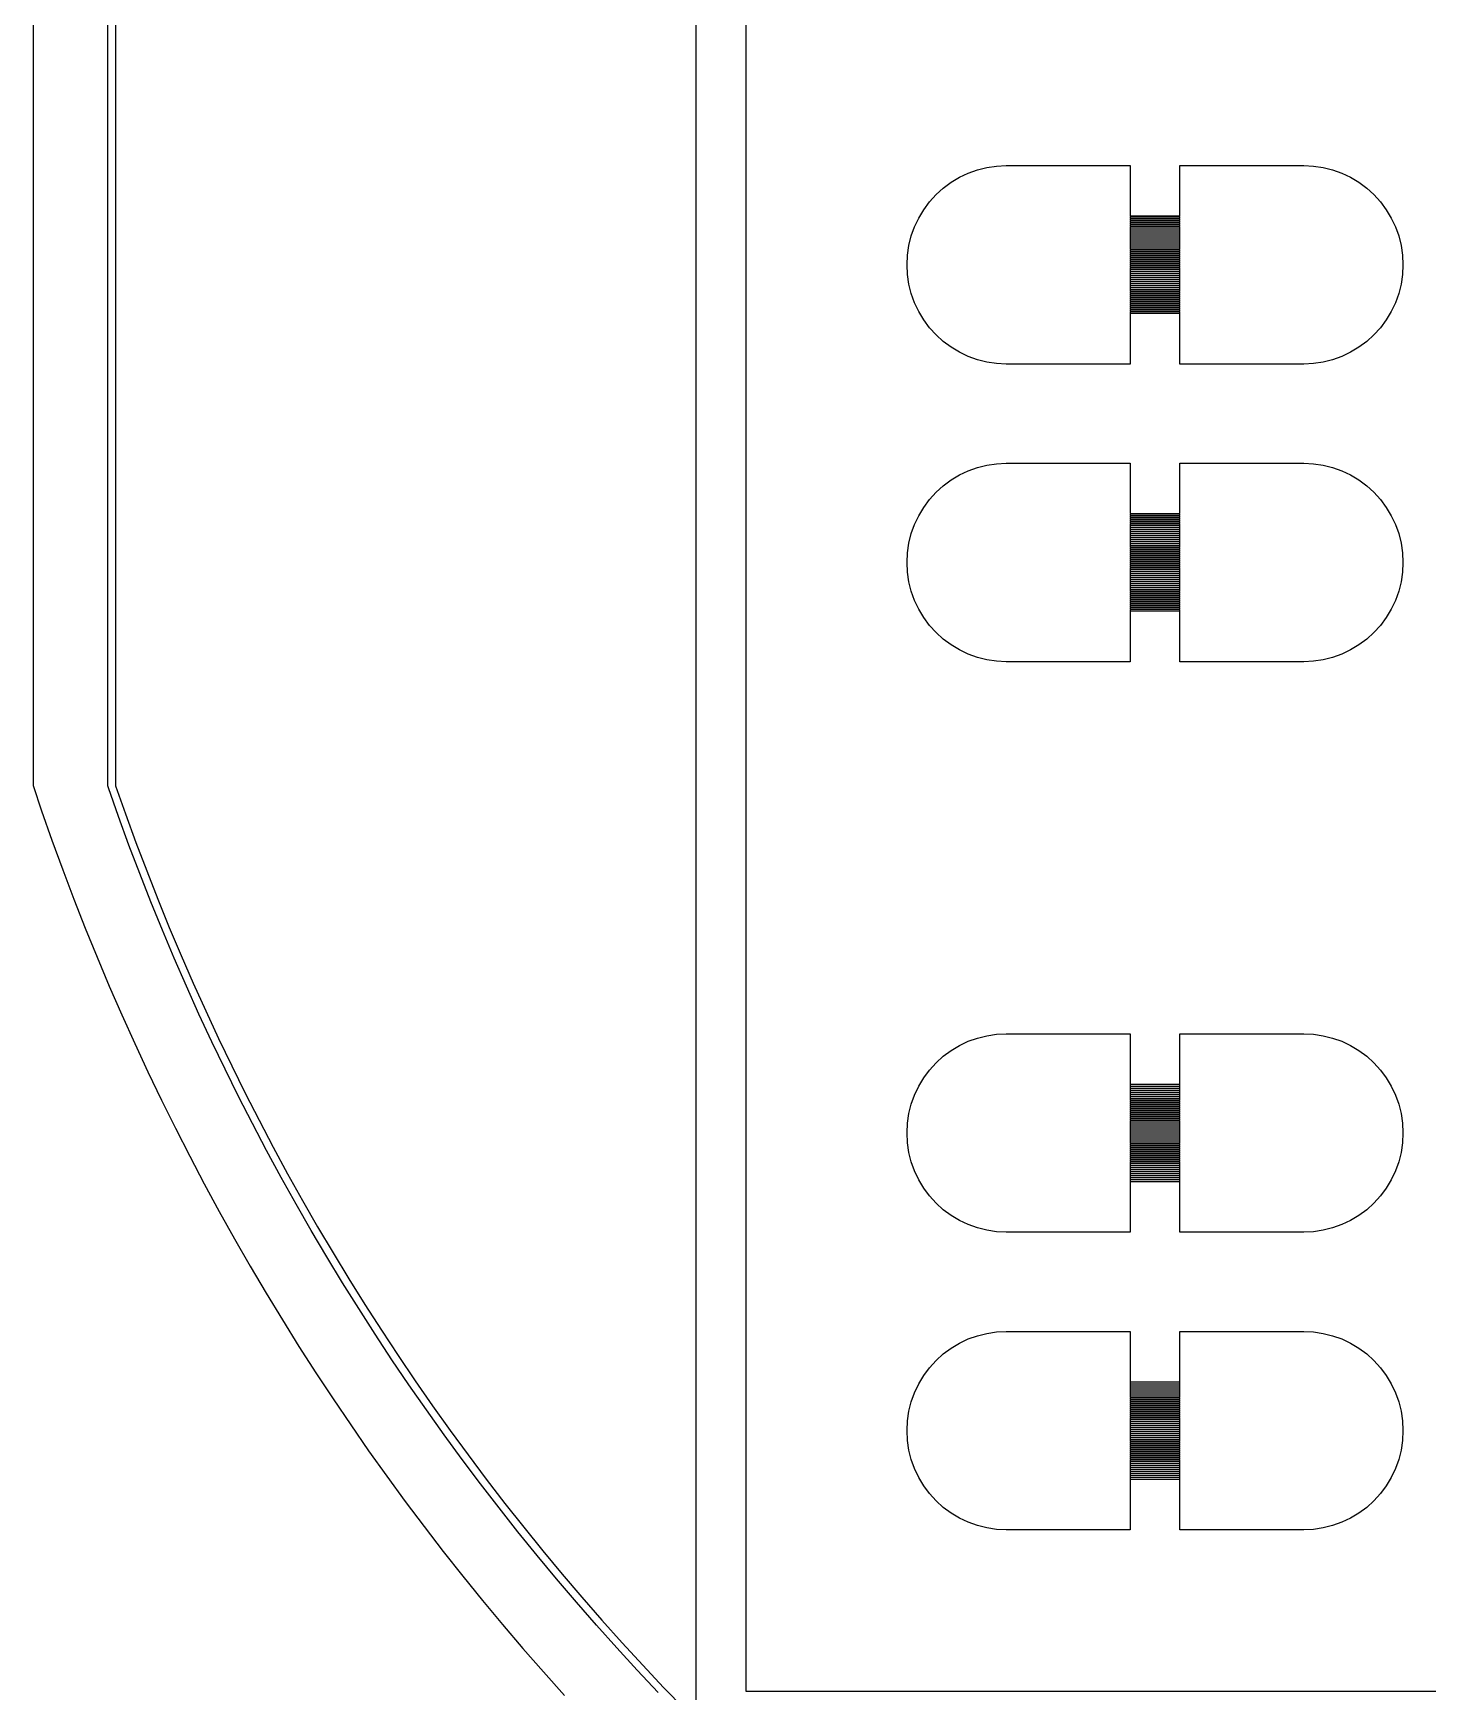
# Model space of a CAD drawing. Extents: x -17 to 84, y -19 to 84.
# Drawn here: x -16.62 to 11.5, y -2.26 to 31.17 of the extents above; entities that cross this region are included whole.
import ezdxf

# ---------------------------------------------------------------- set-up
doc = ezdxf.new("R2010")
doc.units = 0

msp = doc.modelspace()

# ---------------------------------------------------------------- linework, layer by layer
for p, q in [((-3.25, -2.75), (-3.25, 67.25)), ((-2.25, 66.75), (-2.25, -2.25)), ((-16.6191, 48.4984), (-16.6191, 16.0016)), ((-15.115, 16.0008), (-15.115, 48.4992)), ((-14.9564, 48.4998), (-14.9564, 16.0002)), ((2.41943, 28.4139), (2.60983, 28.4616)), ((2.60983, 28.4616), (2.80397, 28.4904)), ((2.80397, 28.4904), (3, 28.5)), ((3, 28.5), (5.5, 28.5)), ((5.5, 28.5), (5.5, 27.485)), ((6.5, 27.485), (6.5, 28.5)), ((6.5, 28.5), (9, 28.5)), ((9, 28.5), (9.19603, 28.4904)), ((9.19603, 28.4904), (9.39017, 28.4616)), ((9.39017, 28.4616), (9.58057, 28.4139)), ((1.73122, 28.046), (1.88887, 28.1629)), ((1.88887, 28.1629), (2.05722, 28.2638)), ((2.05722, 28.2638), (2.23463, 28.3477)), ((2.23463, 28.3477), (2.41943, 28.4139)), ((9.58057, 28.4139), (9.76537, 28.3477)), ((9.76537, 28.3477), (9.94278, 28.2638)), ((9.94278, 28.2638), (10.1111, 28.1629)), ((10.1111, 28.1629), (10.2688, 28.046)), ((1.33707, 27.6111), (1.45398, 27.7688)), ((1.45398, 27.7688), (1.5858, 27.9142)), ((1.5858, 27.9142), (1.73122, 28.046)), ((10.2688, 28.046), (10.4142, 27.9142)), ((10.4142, 27.9142), (10.546, 27.7688)), ((10.546, 27.7688), (10.6629, 27.6111)), ((1.15225, 27.2654), (1.23616, 27.4428)), ((1.23616, 27.4428), (1.33707, 27.6111)), ((5.5, 27.485), (6.5, 27.485)), ((6.5, 27.475), (5.5, 27.475)), ((5.5, 27.475), (5.5, 27.445)), ((5.5, 27.445), (6.5, 27.445)), ((6.5, 27.435), (5.5, 27.435)), ((5.5, 27.435), (5.5, 27.405)), ((6.5, 27.445), (6.5, 27.475)), ((6.5, 27.405), (6.5, 27.435)), ((10.6629, 27.6111), (10.7638, 27.4428)), ((10.7638, 27.4428), (10.8477, 27.2654)), ((1.08612, 27.0806), (1.15225, 27.2654)), ((5.5, 27.405), (6.5, 27.405)), ((6.5, 27.395), (5.5, 27.395)), ((5.5, 27.395), (5.5, 27.365)), ((5.5, 27.365), (6.5, 27.365)), ((6.5, 27.355), (5.5, 27.355)), ((5.5, 27.355), (5.5, 27.325)), ((5.5, 27.325), (6.5, 27.325)), ((6.5, 27.315), (5.5, 27.315)), ((5.5, 27.315), (5.5, 27.285)), ((5.5, 27.285), (6.5, 27.285)), ((6.5, 27.275), (5.5, 27.275)), ((5.5, 27.275), (5.5, 27.245)), ((5.5, 27.245), (6.5, 27.245)), ((6.5, 27.235), (5.5, 27.235)), ((5.5, 27.235), (5.5, 27.205)), ((5.5, 27.205), (6.5, 27.205)), ((6.5, 27.195), (5.5, 27.195)), ((5.5, 27.195), (5.5, 27.165)), ((5.5, 27.165), (6.5, 27.165)), ((6.5, 27.155), (5.5, 27.155)), ((5.5, 27.155), (5.5, 27.125)), ((5.5, 27.125), (6.5, 27.125)), ((6.5, 27.115), (5.5, 27.115)), ((5.5, 27.115), (5.5, 27.085)), ((5.5, 27.085), (6.5, 27.085)), ((6.5, 27.365), (6.5, 27.395)), ((6.5, 27.325), (6.5, 27.355)), ((6.5, 27.285), (6.5, 27.315)), ((6.5, 27.245), (6.5, 27.275)), ((6.5, 27.205), (6.5, 27.235)), ((6.5, 27.165), (6.5, 27.195)), ((6.5, 27.125), (6.5, 27.155)), ((6.5, 27.085), (6.5, 27.115)), ((10.8477, 27.2654), (10.9139, 27.0806)), ((1.00964, 26.696), (1.03844, 26.8902)), ((1.03844, 26.8902), (1.08612, 27.0806)), ((6.5, 27.075), (5.5, 27.075)), ((5.5, 27.075), (5.5, 27.045)), ((5.5, 27.045), (6.5, 27.045)), ((6.5, 27.035), (5.5, 27.035)), ((5.5, 27.035), (5.5, 27.005)), ((5.5, 27.005), (6.5, 27.005)), ((6.5, 26.995), (5.5, 26.995)), ((5.5, 26.995), (5.5, 26.965)), ((5.5, 26.965), (6.5, 26.965)), ((6.5, 26.955), (5.5, 26.955)), ((5.5, 26.955), (5.5, 26.925)), ((5.5, 26.925), (6.5, 26.925)), ((6.5, 26.915), (5.5, 26.915)), ((5.5, 26.915), (5.5, 26.885)), ((5.5, 26.885), (6.5, 26.885)), ((6.5, 26.875), (5.5, 26.875)), ((5.5, 26.875), (5.5, 26.845)), ((5.5, 26.845), (6.5, 26.845)), ((6.5, 26.835), (5.5, 26.835)), ((5.5, 26.835), (5.5, 26.805)), ((5.5, 26.805), (6.5, 26.805)), ((6.5, 26.795), (5.5, 26.795)), ((5.5, 26.795), (5.5, 26.765)), ((5.5, 26.765), (6.5, 26.765)), ((6.5, 26.755), (5.5, 26.755)), ((5.5, 26.755), (5.5, 26.725)), ((6.5, 27.045), (6.5, 27.075)), ((6.5, 27.005), (6.5, 27.035)), ((6.5, 26.965), (6.5, 26.995)), ((6.5, 26.925), (6.5, 26.955)), ((6.5, 26.885), (6.5, 26.915)), ((6.5, 26.845), (6.5, 26.875)), ((6.5, 26.805), (6.5, 26.835)), ((6.5, 26.765), (6.5, 26.795)), ((6.5, 26.725), (6.5, 26.755)), ((10.9139, 27.0806), (10.9616, 26.8902)), ((10.9616, 26.8902), (10.9904, 26.696)), ((1, 26.5), (1.00964, 26.696)), ((1.00964, 26.304), (1, 26.5)), ((5.5, 26.725), (6.5, 26.725)), ((6.5, 26.715), (5.5, 26.715)), ((5.5, 26.715), (5.5, 26.685)), ((5.5, 26.685), (6.5, 26.685)), ((6.5, 26.675), (5.5, 26.675)), ((5.5, 26.675), (5.5, 26.645)), ((5.5, 26.645), (6.5, 26.645)), ((6.5, 26.635), (5.5, 26.635)), ((5.5, 26.635), (5.5, 26.605)), ((5.5, 26.605), (6.5, 26.605)), ((6.5, 26.595), (5.5, 26.595)), ((5.5, 26.595), (5.5, 26.565)), ((5.5, 26.565), (6.5, 26.565)), ((6.5, 26.555), (5.5, 26.555)), ((5.5, 26.555), (5.5, 26.525)), ((5.5, 26.525), (6.5, 26.525)), ((6.5, 26.515), (5.5, 26.515)), ((5.5, 26.515), (5.5, 26.485)), ((5.5, 26.485), (6.5, 26.485)), ((6.5, 26.475), (5.5, 26.475)), ((5.5, 26.475), (5.5, 26.445)), ((5.5, 26.445), (6.5, 26.445)), ((6.5, 26.435), (5.5, 26.435)), ((5.5, 26.435), (5.5, 26.405)), ((6.5, 26.685), (6.5, 26.715)), ((6.5, 26.645), (6.5, 26.675)), ((6.5, 26.605), (6.5, 26.635)), ((6.5, 26.565), (6.5, 26.595)), ((6.5, 26.525), (6.5, 26.555)), ((6.5, 26.485), (6.5, 26.515)), ((6.5, 26.445), (6.5, 26.475)), ((6.5, 26.405), (6.5, 26.435)), ((10.9904, 26.696), (11, 26.5)), ((11, 26.5), (10.9904, 26.304)), ((1.03844, 26.1098), (1.00964, 26.304)), ((1.08612, 25.9194), (1.03844, 26.1098)), ((5.5, 26.405), (6.5, 26.405)), ((6.5, 26.395), (5.5, 26.395)), ((5.5, 26.395), (5.5, 26.365)), ((5.5, 26.365), (6.5, 26.365)), ((6.5, 26.355), (5.5, 26.355)), ((5.5, 26.355), (5.5, 26.325)), ((5.5, 26.325), (6.5, 26.325)), ((6.5, 26.315), (5.5, 26.315)), ((5.5, 26.315), (5.5, 26.285)), ((5.5, 26.285), (6.5, 26.285)), ((6.5, 26.275), (5.5, 26.275)), ((5.5, 26.275), (5.5, 26.245)), ((5.5, 26.245), (6.5, 26.245)), ((6.5, 26.235), (5.5, 26.235)), ((5.5, 26.235), (5.5, 26.205)), ((5.5, 26.205), (6.5, 26.205)), ((6.5, 26.195), (5.5, 26.195)), ((5.5, 26.195), (5.5, 26.165)), ((5.5, 26.165), (6.5, 26.165)), ((6.5, 26.155), (5.5, 26.155)), ((5.5, 26.155), (5.5, 26.125)), ((5.5, 26.125), (6.5, 26.125)), ((6.5, 26.115), (5.5, 26.115)), ((5.5, 26.115), (5.5, 26.085)), ((5.5, 26.085), (6.5, 26.085)), ((6.5, 26.365), (6.5, 26.395)), ((6.5, 26.325), (6.5, 26.355)), ((6.5, 26.285), (6.5, 26.315)), ((6.5, 26.245), (6.5, 26.275)), ((6.5, 26.205), (6.5, 26.235)), ((6.5, 26.165), (6.5, 26.195)), ((6.5, 26.125), (6.5, 26.155)), ((6.5, 26.085), (6.5, 26.115)), ((10.9616, 26.1098), (10.9139, 25.9194)), ((10.9904, 26.304), (10.9616, 26.1098)), ((1.15225, 25.7346), (1.08612, 25.9194)), ((6.5, 26.075), (5.5, 26.075)), ((5.5, 26.075), (5.5, 26.045)), ((5.5, 26.045), (6.5, 26.045)), ((6.5, 26.035), (5.5, 26.035)), ((5.5, 26.035), (5.5, 26.005)), ((5.5, 26.005), (6.5, 26.005)), ((6.5, 25.995), (5.5, 25.995)), ((5.5, 25.995), (5.5, 25.965)), ((5.5, 25.965), (6.5, 25.965)), ((6.5, 25.955), (5.5, 25.955)), ((5.5, 25.955), (5.5, 25.925)), ((5.5, 25.925), (6.5, 25.925)), ((6.5, 25.915), (5.5, 25.915)), ((5.5, 25.915), (5.5, 25.885)), ((5.5, 25.885), (6.5, 25.885)), ((6.5, 25.875), (5.5, 25.875)), ((5.5, 25.875), (5.5, 25.845)), ((5.5, 25.845), (6.5, 25.845)), ((6.5, 25.835), (5.5, 25.835)), ((5.5, 25.835), (5.5, 25.805)), ((5.5, 25.805), (6.5, 25.805)), ((6.5, 25.795), (5.5, 25.795)), ((5.5, 25.795), (5.5, 25.765)), ((5.5, 25.765), (6.5, 25.765)), ((6.5, 25.755), (5.5, 25.755)), ((5.5, 25.755), (5.5, 25.725)), ((6.5, 26.045), (6.5, 26.075)), ((6.5, 26.005), (6.5, 26.035)), ((6.5, 25.965), (6.5, 25.995)), ((6.5, 25.925), (6.5, 25.955)), ((6.5, 25.885), (6.5, 25.915)), ((6.5, 25.845), (6.5, 25.875)), ((6.5, 25.805), (6.5, 25.835)), ((6.5, 25.765), (6.5, 25.795)), ((6.5, 25.725), (6.5, 25.755)), ((10.9139, 25.9194), (10.8477, 25.7346)), ((1.23616, 25.5572), (1.15225, 25.7346)), ((1.33707, 25.3889), (1.23616, 25.5572)), ((5.5, 25.725), (6.5, 25.725)), ((6.5, 25.715), (5.5, 25.715)), ((5.5, 25.715), (5.5, 25.685)), ((5.5, 25.685), (6.5, 25.685)), ((6.5, 25.675), (5.5, 25.675)), ((5.5, 25.675), (5.5, 25.645)), ((5.5, 25.645), (6.5, 25.645)), ((6.5, 25.635), (5.5, 25.635)), ((5.5, 25.635), (5.5, 25.605)), ((5.5, 25.605), (6.5, 25.605)), ((6.5, 25.595), (5.5, 25.595)), ((5.5, 25.595), (5.5, 25.565)), ((5.5, 25.565), (6.5, 25.565)), ((6.5, 25.555), (5.5, 25.555)), ((5.5, 25.555), (5.5, 25.525)), ((5.5, 25.525), (6.5, 25.525)), ((6.5, 25.515), (5.5, 25.515)), ((5.5, 25.515), (5.5, 24.5)), ((6.5, 25.685), (6.5, 25.715)), ((6.5, 25.645), (6.5, 25.675)), ((6.5, 25.605), (6.5, 25.635)), ((6.5, 25.565), (6.5, 25.595)), ((6.5, 25.525), (6.5, 25.555)), ((6.5, 24.5), (6.5, 25.515)), ((10.7638, 25.5572), (10.6629, 25.3889)), ((10.8477, 25.7346), (10.7638, 25.5572)), ((1.45398, 25.2312), (1.33707, 25.3889)), ((1.5858, 25.0858), (1.45398, 25.2312)), ((1.73122, 24.954), (1.5858, 25.0858)), ((10.4142, 25.0858), (10.2688, 24.954)), ((10.546, 25.2312), (10.4142, 25.0858)), ((10.6629, 25.3889), (10.546, 25.2312)), ((1.88887, 24.8371), (1.73122, 24.954)), ((2.05722, 24.7362), (1.88887, 24.8371)), ((10.1111, 24.8371), (9.94278, 24.7362)), ((10.2688, 24.954), (10.1111, 24.8371)), ((2.23463, 24.6523), (2.05722, 24.7362)), ((2.41943, 24.5861), (2.23463, 24.6523)), ((2.60983, 24.5384), (2.41943, 24.5861)), ((2.80397, 24.5096), (2.60983, 24.5384)), ((3, 24.5), (2.80397, 24.5096)), ((5.5, 24.5), (3, 24.5)), ((9, 24.5), (6.5, 24.5)), ((9.19603, 24.5096), (9, 24.5)), ((9.39017, 24.5384), (9.19603, 24.5096)), ((9.58057, 24.5861), (9.39017, 24.5384)), ((9.76537, 24.6523), (9.58057, 24.5861)), ((9.94278, 24.7362), (9.76537, 24.6523)), ((2.23463, 22.3477), (2.41943, 22.4139)), ((2.41943, 22.4139), (2.60983, 22.4616)), ((2.60983, 22.4616), (2.80397, 22.4904)), ((2.80397, 22.4904), (3, 22.5)), ((3, 22.5), (5.5, 22.5)), ((5.5, 22.5), (5.5, 21.485)), ((6.5, 21.485), (6.5, 22.5)), ((6.5, 22.5), (9, 22.5)), ((9, 22.5), (9.19603, 22.4904)), ((9.19603, 22.4904), (9.39017, 22.4616)), ((9.39017, 22.4616), (9.58057, 22.4139)), ((9.58057, 22.4139), (9.76537, 22.3477)), ((1.73122, 22.046), (1.88887, 22.1629)), ((1.88887, 22.1629), (2.05722, 22.2638)), ((2.05722, 22.2638), (2.23463, 22.3477)), ((9.76537, 22.3477), (9.94278, 22.2638)), ((9.94278, 22.2638), (10.1111, 22.1629)), ((10.1111, 22.1629), (10.2688, 22.046)), ((1.33707, 21.6111), (1.45398, 21.7688)), ((1.45398, 21.7688), (1.5858, 21.9142)), ((1.5858, 21.9142), (1.73122, 22.046)), ((10.2688, 22.046), (10.4142, 21.9142)), ((10.4142, 21.9142), (10.546, 21.7688)), ((10.546, 21.7688), (10.6629, 21.6111)), ((1.15225, 21.2654), (1.23616, 21.4428)), ((1.23616, 21.4428), (1.33707, 21.6111)), ((5.5, 21.485), (6.5, 21.485)), ((6.5, 21.475), (5.5, 21.475)), ((5.5, 21.475), (5.5, 21.445)), ((5.5, 21.445), (6.5, 21.445)), ((6.5, 21.435), (5.5, 21.435)), ((5.5, 21.435), (5.5, 21.405)), ((5.5, 21.405), (6.5, 21.405)), ((6.5, 21.445), (6.5, 21.475)), ((6.5, 21.405), (6.5, 21.435)), ((10.6629, 21.6111), (10.7638, 21.4428)), ((10.7638, 21.4428), (10.8477, 21.2654)), ((1.03844, 20.8902), (1.08612, 21.0806)), ((1.08612, 21.0806), (1.15225, 21.2654)), ((6.5, 21.395), (5.5, 21.395)), ((5.5, 21.395), (5.5, 21.365)), ((5.5, 21.365), (6.5, 21.365)), ((6.5, 21.355), (5.5, 21.355)), ((5.5, 21.355), (5.5, 21.325)), ((5.5, 21.325), (6.5, 21.325)), ((6.5, 21.315), (5.5, 21.315)), ((5.5, 21.315), (5.5, 21.285)), ((5.5, 21.285), (6.5, 21.285)), ((6.5, 21.275), (5.5, 21.275)), ((5.5, 21.275), (5.5, 21.245)), ((5.5, 21.245), (6.5, 21.245)), ((6.5, 21.235), (5.5, 21.235)), ((5.5, 21.235), (5.5, 21.205)), ((5.5, 21.205), (6.5, 21.205)), ((6.5, 21.195), (5.5, 21.195)), ((5.5, 21.195), (5.5, 21.165)), ((5.5, 21.165), (6.5, 21.165)), ((6.5, 21.155), (5.5, 21.155)), ((5.5, 21.155), (5.5, 21.125)), ((5.5, 21.125), (6.5, 21.125)), ((6.5, 21.115), (5.5, 21.115)), ((5.5, 21.115), (5.5, 21.085)), ((5.5, 21.085), (6.5, 21.085)), ((6.5, 21.075), (5.5, 21.075)), ((5.5, 21.075), (5.5, 21.045)), ((6.5, 21.365), (6.5, 21.395)), ((6.5, 21.325), (6.5, 21.355)), ((6.5, 21.285), (6.5, 21.315)), ((6.5, 21.245), (6.5, 21.275)), ((6.5, 21.205), (6.5, 21.235)), ((6.5, 21.165), (6.5, 21.195)), ((6.5, 21.125), (6.5, 21.155)), ((6.5, 21.085), (6.5, 21.115)), ((6.5, 21.045), (6.5, 21.075)), ((10.8477, 21.2654), (10.9139, 21.0806)), ((10.9139, 21.0806), (10.9616, 20.8902)), ((1.00964, 20.696), (1.03844, 20.8902)), ((5.5, 21.045), (6.5, 21.045)), ((6.5, 21.035), (5.5, 21.035)), ((5.5, 21.035), (5.5, 21.005)), ((5.5, 21.005), (6.5, 21.005)), ((6.5, 20.995), (5.5, 20.995)), ((5.5, 20.995), (5.5, 20.965)), ((5.5, 20.965), (6.5, 20.965)), ((6.5, 20.955), (5.5, 20.955)), ((5.5, 20.955), (5.5, 20.925)), ((5.5, 20.925), (6.5, 20.925)), ((6.5, 20.915), (5.5, 20.915)), ((5.5, 20.915), (5.5, 20.885)), ((5.5, 20.885), (6.5, 20.885)), ((6.5, 20.875), (5.5, 20.875)), ((5.5, 20.875), (5.5, 20.845)), ((5.5, 20.845), (6.5, 20.845)), ((6.5, 20.835), (5.5, 20.835)), ((5.5, 20.835), (5.5, 20.805)), ((5.5, 20.805), (6.5, 20.805)), ((6.5, 20.795), (5.5, 20.795)), ((5.5, 20.795), (5.5, 20.765)), ((5.5, 20.765), (6.5, 20.765)), ((6.5, 20.755), (5.5, 20.755)), ((5.5, 20.755), (5.5, 20.725)), ((6.5, 21.005), (6.5, 21.035)), ((6.5, 20.965), (6.5, 20.995)), ((6.5, 20.925), (6.5, 20.955)), ((6.5, 20.885), (6.5, 20.915)), ((6.5, 20.845), (6.5, 20.875)), ((6.5, 20.805), (6.5, 20.835)), ((6.5, 20.765), (6.5, 20.795)), ((6.5, 20.725), (6.5, 20.755)), ((10.9616, 20.8902), (10.9904, 20.696)), ((1, 20.5), (1.00964, 20.696)), ((1.00964, 20.304), (1, 20.5)), ((5.5, 20.725), (6.5, 20.725)), ((6.5, 20.715), (5.5, 20.715)), ((5.5, 20.715), (5.5, 20.685)), ((5.5, 20.685), (6.5, 20.685)), ((6.5, 20.675), (5.5, 20.675)), ((5.5, 20.675), (5.5, 20.645)), ((5.5, 20.645), (6.5, 20.645)), ((6.5, 20.635), (5.5, 20.635)), ((5.5, 20.635), (5.5, 20.605)), ((5.5, 20.605), (6.5, 20.605)), ((6.5, 20.595), (5.5, 20.595)), ((5.5, 20.595), (5.5, 20.565)), ((5.5, 20.565), (6.5, 20.565)), ((6.5, 20.555), (5.5, 20.555)), ((5.5, 20.555), (5.5, 20.525)), ((5.5, 20.525), (6.5, 20.525)), ((6.5, 20.515), (5.5, 20.515)), ((5.5, 20.515), (5.5, 20.485)), ((5.5, 20.485), (6.5, 20.485)), ((6.5, 20.475), (5.5, 20.475)), ((5.5, 20.475), (5.5, 20.445)), ((5.5, 20.445), (6.5, 20.445)), ((6.5, 20.435), (5.5, 20.435)), ((5.5, 20.435), (5.5, 20.405)), ((5.5, 20.405), (6.5, 20.405)), ((6.5, 20.395), (5.5, 20.395)), ((5.5, 20.395), (5.5, 20.365)), ((6.5, 20.685), (6.5, 20.715)), ((6.5, 20.645), (6.5, 20.675)), ((6.5, 20.605), (6.5, 20.635)), ((6.5, 20.565), (6.5, 20.595)), ((6.5, 20.525), (6.5, 20.555)), ((6.5, 20.485), (6.5, 20.515)), ((6.5, 20.445), (6.5, 20.475)), ((6.5, 20.405), (6.5, 20.435)), ((6.5, 20.365), (6.5, 20.395)), ((10.9904, 20.696), (11, 20.5)), ((11, 20.5), (10.9904, 20.304)), ((1.03844, 20.1098), (1.00964, 20.304)), ((1.08612, 19.9194), (1.03844, 20.1098)), ((5.5, 20.365), (6.5, 20.365)), ((6.5, 20.355), (5.5, 20.355)), ((5.5, 20.355), (5.5, 20.325)), ((5.5, 20.325), (6.5, 20.325)), ((6.5, 20.315), (5.5, 20.315)), ((5.5, 20.315), (5.5, 20.285)), ((5.5, 20.285), (6.5, 20.285)), ((6.5, 20.275), (5.5, 20.275)), ((5.5, 20.275), (5.5, 20.245)), ((5.5, 20.245), (6.5, 20.245)), ((6.5, 20.235), (5.5, 20.235)), ((5.5, 20.235), (5.5, 20.205)), ((5.5, 20.205), (6.5, 20.205)), ((6.5, 20.195), (5.5, 20.195)), ((5.5, 20.195), (5.5, 20.165)), ((5.5, 20.165), (6.5, 20.165)), ((6.5, 20.155), (5.5, 20.155)), ((5.5, 20.155), (5.5, 20.125)), ((5.5, 20.125), (6.5, 20.125)), ((6.5, 20.115), (5.5, 20.115)), ((5.5, 20.115), (5.5, 20.085)), ((5.5, 20.085), (6.5, 20.085)), ((6.5, 20.075), (5.5, 20.075)), ((5.5, 20.075), (5.5, 20.045)), ((6.5, 20.325), (6.5, 20.355)), ((6.5, 20.285), (6.5, 20.315)), ((6.5, 20.245), (6.5, 20.275)), ((6.5, 20.205), (6.5, 20.235)), ((6.5, 20.165), (6.5, 20.195)), ((6.5, 20.125), (6.5, 20.155)), ((6.5, 20.085), (6.5, 20.115)), ((6.5, 20.045), (6.5, 20.075)), ((10.9616, 20.1098), (10.9139, 19.9194)), ((10.9904, 20.304), (10.9616, 20.1098)), ((1.15225, 19.7346), (1.08612, 19.9194)), ((1.23616, 19.5572), (1.15225, 19.7346)), ((5.5, 20.045), (6.5, 20.045)), ((6.5, 20.035), (5.5, 20.035)), ((5.5, 20.035), (5.5, 20.005)), ((5.5, 20.005), (6.5, 20.005)), ((6.5, 19.995), (5.5, 19.995)), ((5.5, 19.995), (5.5, 19.965)), ((5.5, 19.965), (6.5, 19.965)), ((6.5, 19.955), (5.5, 19.955)), ((5.5, 19.955), (5.5, 19.925)), ((5.5, 19.925), (6.5, 19.925)), ((6.5, 19.915), (5.5, 19.915)), ((5.5, 19.915), (5.5, 19.885)), ((5.5, 19.885), (6.5, 19.885)), ((6.5, 19.875), (5.5, 19.875)), ((5.5, 19.875), (5.5, 19.845)), ((5.5, 19.845), (6.5, 19.845)), ((6.5, 19.835), (5.5, 19.835)), ((5.5, 19.835), (5.5, 19.805)), ((5.5, 19.805), (6.5, 19.805)), ((6.5, 19.795), (5.5, 19.795)), ((5.5, 19.795), (5.5, 19.765)), ((5.5, 19.765), (6.5, 19.765)), ((6.5, 19.755), (5.5, 19.755)), ((5.5, 19.755), (5.5, 19.725)), ((6.5, 20.005), (6.5, 20.035)), ((6.5, 19.965), (6.5, 19.995)), ((6.5, 19.925), (6.5, 19.955)), ((6.5, 19.885), (6.5, 19.915)), ((6.5, 19.845), (6.5, 19.875)), ((6.5, 19.805), (6.5, 19.835)), ((6.5, 19.765), (6.5, 19.795)), ((6.5, 19.725), (6.5, 19.755)), ((10.8477, 19.7346), (10.7638, 19.5572)), ((10.9139, 19.9194), (10.8477, 19.7346)), ((1.33707, 19.3889), (1.23616, 19.5572)), ((5.5, 19.725), (6.5, 19.725)), ((6.5, 19.715), (5.5, 19.715)), ((5.5, 19.715), (5.5, 19.685)), ((5.5, 19.685), (6.5, 19.685)), ((6.5, 19.675), (5.5, 19.675)), ((5.5, 19.675), (5.5, 19.645)), ((5.5, 19.645), (6.5, 19.645)), ((6.5, 19.635), (5.5, 19.635)), ((5.5, 19.635), (5.5, 19.605)), ((5.5, 19.605), (6.5, 19.605)), ((6.5, 19.595), (5.5, 19.595)), ((5.5, 19.595), (5.5, 19.565)), ((5.5, 19.565), (6.5, 19.565)), ((6.5, 19.555), (5.5, 19.555)), ((5.5, 19.555), (5.5, 19.525)), ((5.5, 19.525), (6.5, 19.525)), ((6.5, 19.515), (5.5, 19.515)), ((5.5, 19.515), (5.5, 18.5)), ((6.5, 19.685), (6.5, 19.715)), ((6.5, 19.645), (6.5, 19.675)), ((6.5, 19.605), (6.5, 19.635)), ((6.5, 19.565), (6.5, 19.595)), ((6.5, 19.525), (6.5, 19.555)), ((6.5, 18.5), (6.5, 19.515)), ((10.7638, 19.5572), (10.6629, 19.3889)), ((1.45398, 19.2312), (1.33707, 19.3889)), ((1.5858, 19.0858), (1.45398, 19.2312)), ((1.73122, 18.954), (1.5858, 19.0858)), ((10.4142, 19.0858), (10.2688, 18.954)), ((10.546, 19.2312), (10.4142, 19.0858)), ((10.6629, 19.3889), (10.546, 19.2312)), ((1.88887, 18.8371), (1.73122, 18.954)), ((2.05722, 18.7362), (1.88887, 18.8371)), ((2.23463, 18.6523), (2.05722, 18.7362)), ((9.94278, 18.7362), (9.76537, 18.6523)), ((10.1111, 18.8371), (9.94278, 18.7362)), ((10.2688, 18.954), (10.1111, 18.8371)), ((2.41943, 18.5861), (2.23463, 18.6523)), ((2.60983, 18.5384), (2.41943, 18.5861)), ((2.80397, 18.5096), (2.60983, 18.5384)), ((3, 18.5), (2.80397, 18.5096)), ((5.5, 18.5), (3, 18.5)), ((9, 18.5), (6.5, 18.5)), ((9.19603, 18.5096), (9, 18.5)), ((9.39017, 18.5384), (9.19603, 18.5096)), ((9.58057, 18.5861), (9.39017, 18.5384)), ((9.76537, 18.6523), (9.58057, 18.5861)), ((-16.6191, 16.0016), (-16.4488, 15.4965)), ((-15.1013, 15.9601), (-15.115, 16.0008)), ((-14.8978, 15.3802), (-15.1013, 15.9601)), ((-14.9564, 16.0002), (-14.7566, 15.4308)), ((-16.4488, 15.4965), (-16.2395, 14.9002)), ((-14.6872, 14.8029), (-14.8978, 15.3802)), ((-14.7566, 15.4308), (-14.5466, 14.8552)), ((-16.2395, 14.9002), (-16.0229, 14.3064)), ((-14.4696, 14.2283), (-14.6872, 14.8029)), ((-14.5466, 14.8552), (-14.3297, 14.2822)), ((-16.0229, 14.3064), (-15.7991, 13.7154)), ((-14.2449, 13.6563), (-14.4696, 14.2283)), ((-14.3297, 14.2822), (-14.1057, 13.712)), ((-15.7991, 13.7154), (-15.5681, 13.1272)), ((-14.1057, 13.712), (-13.8747, 13.1445)), ((-14.0133, 13.0871), (-14.2449, 13.6563)), ((-15.5681, 13.1272), (-15.3298, 12.5418)), ((-13.7746, 12.5209), (-14.0133, 13.0871)), ((-13.8747, 13.1445), (-13.6367, 12.58)), ((-15.3298, 12.5418), (-15.0844, 11.9594)), ((-13.5291, 11.9576), (-13.7746, 12.5209)), ((-13.6367, 12.58), (-13.3919, 12.0183)), ((-15.0844, 11.9594), (-14.8318, 11.3801)), ((-13.2766, 11.3973), (-13.5291, 11.9576)), ((-13.3919, 12.0183), (-13.1402, 11.4598)), ((-14.8318, 11.3801), (-14.5721, 10.8039)), ((-13.0173, 10.8402), (-13.2766, 11.3973)), ((-13.1402, 11.4598), (-12.8817, 10.9043)), ((-14.5721, 10.8039), (-14.3055, 10.2309)), ((-12.7511, 10.2863), (-13.0173, 10.8402)), ((-12.8817, 10.9043), (-12.6163, 10.3521)), ((1.88887, 10.6629), (2.05722, 10.7638)), ((2.05722, 10.7638), (2.23463, 10.8477)), ((2.23463, 10.8477), (2.41943, 10.9139)), ((2.41943, 10.9139), (2.60983, 10.9616)), ((2.60983, 10.9616), (2.80397, 10.9904)), ((2.80397, 10.9904), (3, 11)), ((3, 11), (5.5, 11)), ((5.5, 11), (5.5, 9.98499)), ((6.5, 9.98499), (6.5, 11)), ((6.5, 11), (9, 11)), ((9, 11), (9.19603, 10.9904)), ((9.19603, 10.9904), (9.39017, 10.9616)), ((9.39017, 10.9616), (9.58057, 10.9139)), ((9.58057, 10.9139), (9.76537, 10.8477)), ((9.76537, 10.8477), (9.94278, 10.7638)), ((9.94278, 10.7638), (10.1111, 10.6629)), ((1.45398, 10.2688), (1.5858, 10.4142)), ((1.5858, 10.4142), (1.73122, 10.546)), ((1.73122, 10.546), (1.88887, 10.6629)), ((10.1111, 10.6629), (10.2688, 10.546)), ((10.2688, 10.546), (10.4142, 10.4142)), ((10.4142, 10.4142), (10.546, 10.2688)), ((-14.3055, 10.2309), (-14.0317, 9.66127)), ((-12.4782, 9.73572), (-12.7511, 10.2863)), ((-12.6163, 10.3521), (-12.3442, 9.80316)), ((1.23616, 9.94278), (1.33707, 10.1111)), ((1.33707, 10.1111), (1.45398, 10.2688)), ((10.546, 10.2688), (10.6629, 10.1111)), ((10.6629, 10.1111), (10.7638, 9.94278)), ((-12.1985, 9.18854), (-12.4782, 9.73572)), ((-12.3442, 9.80316), (-12.0654, 9.25761)), ((1.08612, 9.58057), (1.15225, 9.76537)), ((1.15225, 9.76537), (1.23616, 9.94278)), ((5.5, 9.98499), (6.5, 9.98499)), ((6.5, 9.97499), (5.5, 9.97499)), ((5.5, 9.97499), (5.5, 9.94499)), ((5.5, 9.94499), (6.5, 9.94499)), ((6.5, 9.935), (5.5, 9.935)), ((5.5, 9.935), (5.5, 9.905)), ((5.5, 9.905), (6.5, 9.905)), ((6.5, 9.89499), (5.5, 9.89499)), ((5.5, 9.89499), (5.5, 9.86499)), ((5.5, 9.86499), (6.5, 9.86499)), ((6.5, 9.855), (5.5, 9.855)), ((5.5, 9.855), (5.5, 9.825)), ((5.5, 9.825), (6.5, 9.825)), ((6.5, 9.81499), (5.5, 9.81499)), ((5.5, 9.81499), (5.5, 9.78499)), ((5.5, 9.78499), (6.5, 9.78499)), ((6.5, 9.77499), (5.5, 9.77499)), ((5.5, 9.77499), (5.5, 9.745)), ((5.5, 9.745), (6.5, 9.745)), ((6.5, 9.73499), (5.5, 9.73499)), ((5.5, 9.73499), (5.5, 9.70499)), ((5.5, 9.70499), (6.5, 9.70499)), ((6.5, 9.94499), (6.5, 9.97499)), ((6.5, 9.905), (6.5, 9.935)), ((6.5, 9.86499), (6.5, 9.89499)), ((6.5, 9.825), (6.5, 9.855)), ((6.5, 9.78499), (6.5, 9.81499)), ((6.5, 9.745), (6.5, 9.77499)), ((6.5, 9.70499), (6.5, 9.73499)), ((10.7638, 9.94278), (10.8477, 9.76537)), ((10.8477, 9.76537), (10.9139, 9.58057)), ((-14.0317, 9.66127), (-13.7511, 9.09502)), ((1.00964, 9.19603), (1.03844, 9.39017)), ((1.03844, 9.39017), (1.08612, 9.58057)), ((6.5, 9.69499), (5.5, 9.69499)), ((5.5, 9.69499), (5.5, 9.66499)), ((5.5, 9.66499), (6.5, 9.66499)), ((6.5, 9.655), (5.5, 9.655)), ((5.5, 9.655), (5.5, 9.625)), ((5.5, 9.625), (6.5, 9.625)), ((6.5, 9.61499), (5.5, 9.61499)), ((5.5, 9.61499), (5.5, 9.58499)), ((5.5, 9.58499), (6.5, 9.58499)), ((6.5, 9.575), (5.5, 9.575)), ((5.5, 9.575), (5.5, 9.545)), ((5.5, 9.545), (6.5, 9.545)), ((6.5, 9.53499), (5.5, 9.53499)), ((5.5, 9.53499), (5.5, 9.50499)), ((5.5, 9.50499), (6.5, 9.50499)), ((6.5, 9.495), (5.5, 9.495)), ((5.5, 9.495), (5.5, 9.465)), ((5.5, 9.465), (6.5, 9.465)), ((6.5, 9.45499), (5.5, 9.45499)), ((5.5, 9.45499), (5.5, 9.42499)), ((5.5, 9.42499), (6.5, 9.42499)), ((6.5, 9.41499), (5.5, 9.41499)), ((5.5, 9.41499), (5.5, 9.38499)), ((5.5, 9.38499), (6.5, 9.38499)), ((6.5, 9.375), (5.5, 9.375)), ((5.5, 9.375), (5.5, 9.34499)), ((6.5, 9.66499), (6.5, 9.69499)), ((6.5, 9.625), (6.5, 9.655)), ((6.5, 9.58499), (6.5, 9.61499)), ((6.5, 9.545), (6.5, 9.575)), ((6.5, 9.50499), (6.5, 9.53499)), ((6.5, 9.465), (6.5, 9.495)), ((6.5, 9.42499), (6.5, 9.45499)), ((6.5, 9.38499), (6.5, 9.41499)), ((6.5, 9.34499), (6.5, 9.375)), ((10.9139, 9.58057), (10.9616, 9.39017)), ((10.9616, 9.39017), (10.9904, 9.19603)), ((-13.7511, 9.09502), (-13.4634, 8.53226)), ((-11.9122, 8.64482), (-12.1985, 9.18854)), ((-12.0654, 9.25761), (-11.7799, 8.71553)), ((1, 9), (1.00964, 9.19603)), ((5.5, 9.34499), (6.5, 9.34499)), ((6.5, 9.33499), (5.5, 9.33499)), ((5.5, 9.33499), (5.5, 9.30499)), ((5.5, 9.30499), (6.5, 9.30499)), ((6.5, 9.295), (5.5, 9.295)), ((5.5, 9.295), (5.5, 9.265)), ((5.5, 9.265), (6.5, 9.265)), ((6.5, 9.25499), (5.5, 9.25499)), ((5.5, 9.25499), (5.5, 9.22499)), ((5.5, 9.22499), (6.5, 9.22499)), ((6.5, 9.215), (5.5, 9.215)), ((5.5, 9.215), (5.5, 9.185)), ((5.5, 9.185), (6.5, 9.185)), ((6.5, 9.17499), (5.5, 9.17499)), ((5.5, 9.17499), (5.5, 9.14499)), ((5.5, 9.14499), (6.5, 9.14499)), ((6.5, 9.13499), (5.5, 9.13499)), ((5.5, 9.13499), (5.5, 9.105)), ((5.5, 9.105), (6.5, 9.105)), ((6.5, 9.09499), (5.5, 9.09499)), ((5.5, 9.09499), (5.5, 9.06499)), ((5.5, 9.06499), (6.5, 9.06499)), ((6.5, 9.05499), (5.5, 9.05499)), ((5.5, 9.05499), (5.5, 9.02499)), ((6.5, 9.30499), (6.5, 9.33499)), ((6.5, 9.265), (6.5, 9.295)), ((6.5, 9.22499), (6.5, 9.25499)), ((6.5, 9.185), (6.5, 9.215)), ((6.5, 9.14499), (6.5, 9.17499)), ((6.5, 9.105), (6.5, 9.13499)), ((6.5, 9.06499), (6.5, 9.09499)), ((6.5, 9.02499), (6.5, 9.05499)), ((10.9904, 9.19603), (11, 9)), ((-11.7799, 8.71553), (-11.4878, 8.17699)), ((1.00964, 8.80397), (1, 9)), ((1.03844, 8.60983), (1.00964, 8.80397)), ((5.5, 9.02499), (6.5, 9.02499)), ((6.5, 9.015), (5.5, 9.015)), ((5.5, 9.015), (5.5, 8.985)), ((5.5, 8.985), (6.5, 8.985)), ((6.5, 8.97501), (5.5, 8.97501)), ((5.5, 8.97501), (5.5, 8.94501)), ((5.5, 8.94501), (6.5, 8.94501)), ((6.5, 8.93501), (5.5, 8.93501)), ((5.5, 8.93501), (5.5, 8.90501)), ((5.5, 8.90501), (6.5, 8.90501)), ((6.5, 8.895), (5.5, 8.895)), ((5.5, 8.895), (5.5, 8.86501)), ((5.5, 8.86501), (6.5, 8.86501)), ((6.5, 8.85501), (5.5, 8.85501)), ((5.5, 8.85501), (5.5, 8.82501)), ((5.5, 8.82501), (6.5, 8.82501)), ((6.5, 8.815), (5.5, 8.815)), ((5.5, 8.815), (5.5, 8.785)), ((5.5, 8.785), (6.5, 8.785)), ((6.5, 8.77501), (5.5, 8.77501)), ((5.5, 8.77501), (5.5, 8.74501)), ((5.5, 8.74501), (6.5, 8.74501)), ((6.5, 8.735), (5.5, 8.735)), ((5.5, 8.735), (5.5, 8.705)), ((5.5, 8.705), (6.5, 8.705)), ((6.5, 8.69501), (5.5, 8.69501)), ((5.5, 8.69501), (5.5, 8.66501)), ((6.5, 8.985), (6.5, 9.015)), ((6.5, 8.94501), (6.5, 8.97501)), ((6.5, 8.90501), (6.5, 8.93501)), ((6.5, 8.86501), (6.5, 8.895)), ((6.5, 8.82501), (6.5, 8.85501)), ((6.5, 8.785), (6.5, 8.815)), ((6.5, 8.74501), (6.5, 8.77501)), ((6.5, 8.705), (6.5, 8.735)), ((6.5, 8.66501), (6.5, 8.69501)), ((10.9904, 8.80397), (10.9616, 8.60983)), ((11, 9), (10.9904, 8.80397)), ((-13.4634, 8.53226), (-13.1689, 7.97307)), ((-11.6192, 8.10466), (-11.9122, 8.64482)), ((1.08612, 8.41943), (1.03844, 8.60983)), ((1.15225, 8.23463), (1.08612, 8.41943)), ((5.5, 8.66501), (6.5, 8.66501)), ((6.5, 8.65501), (5.5, 8.65501)), ((5.5, 8.65501), (5.5, 8.625)), ((5.5, 8.625), (6.5, 8.625)), ((6.5, 8.61501), (5.5, 8.61501)), ((5.5, 8.61501), (5.5, 8.58501)), ((5.5, 8.58501), (6.5, 8.58501)), ((6.5, 8.57501), (5.5, 8.57501)), ((5.5, 8.57501), (5.5, 8.54501)), ((5.5, 8.54501), (6.5, 8.54501)), ((6.5, 8.535), (5.5, 8.535)), ((5.5, 8.535), (5.5, 8.505)), ((5.5, 8.505), (6.5, 8.505)), ((6.5, 8.49501), (5.5, 8.49501)), ((5.5, 8.49501), (5.5, 8.46501)), ((5.5, 8.46501), (6.5, 8.46501)), ((6.5, 8.455), (5.5, 8.455)), ((5.5, 8.455), (5.5, 8.425)), ((5.5, 8.425), (6.5, 8.425)), ((6.5, 8.41501), (5.5, 8.41501)), ((5.5, 8.41501), (5.5, 8.38501)), ((5.5, 8.38501), (6.5, 8.38501)), ((6.5, 8.375), (5.5, 8.375)), ((5.5, 8.375), (5.5, 8.345)), ((6.5, 8.625), (6.5, 8.65501)), ((6.5, 8.58501), (6.5, 8.61501)), ((6.5, 8.54501), (6.5, 8.57501)), ((6.5, 8.505), (6.5, 8.535)), ((6.5, 8.46501), (6.5, 8.49501)), ((6.5, 8.425), (6.5, 8.455)), ((6.5, 8.38501), (6.5, 8.41501)), ((6.5, 8.345), (6.5, 8.375)), ((10.9139, 8.41943), (10.8477, 8.23463)), ((10.9616, 8.60983), (10.9139, 8.41943)), ((-11.3196, 7.56813), (-11.6192, 8.10466)), ((-11.4878, 8.17699), (-11.1891, 7.64206)), ((1.23616, 8.05722), (1.15225, 8.23463)), ((1.33707, 7.88887), (1.23616, 8.05722)), ((5.5, 8.345), (6.5, 8.345)), ((6.5, 8.33501), (5.5, 8.33501)), ((5.5, 8.33501), (5.5, 8.30501)), ((5.5, 8.30501), (6.5, 8.30501)), ((6.5, 8.29501), (5.5, 8.29501)), ((5.5, 8.29501), (5.5, 8.26501)), ((5.5, 8.26501), (6.5, 8.26501)), ((6.5, 8.255), (5.5, 8.255)), ((5.5, 8.255), (5.5, 8.22501)), ((5.5, 8.22501), (6.5, 8.22501)), ((6.5, 8.21501), (5.5, 8.21501)), ((5.5, 8.21501), (5.5, 8.18501)), ((5.5, 8.18501), (6.5, 8.18501)), ((6.5, 8.175), (5.5, 8.175)), ((5.5, 8.175), (5.5, 8.145)), ((5.5, 8.145), (6.5, 8.145)), ((6.5, 8.13501), (5.5, 8.13501)), ((5.5, 8.13501), (5.5, 8.10501)), ((5.5, 8.10501), (6.5, 8.10501)), ((6.5, 8.095), (5.5, 8.095)), ((5.5, 8.095), (5.5, 8.065)), ((5.5, 8.065), (6.5, 8.065)), ((6.5, 8.05501), (5.5, 8.05501)), ((5.5, 8.05501), (5.5, 8.02501)), ((5.5, 8.02501), (6.5, 8.02501)), ((6.5, 8.30501), (6.5, 8.33501)), ((6.5, 8.26501), (6.5, 8.29501)), ((6.5, 8.22501), (6.5, 8.255)), ((6.5, 8.18501), (6.5, 8.21501)), ((6.5, 8.145), (6.5, 8.175)), ((6.5, 8.10501), (6.5, 8.13501)), ((6.5, 8.065), (6.5, 8.095)), ((6.5, 8.02501), (6.5, 8.05501)), ((10.7638, 8.05722), (10.6629, 7.88887)), ((10.8477, 8.23463), (10.7638, 8.05722)), ((-13.1689, 7.97307), (-12.8676, 7.41754)), ((1.45398, 7.73122), (1.33707, 7.88887)), ((1.5858, 7.5858), (1.45398, 7.73122)), ((6.5, 8.01501), (5.5, 8.01501)), ((5.5, 8.01501), (5.5, 7)), ((6.5, 7), (6.5, 8.01501)), ((10.546, 7.73122), (10.4142, 7.5858)), ((10.6629, 7.88887), (10.546, 7.73122)), ((-12.8676, 7.41754), (-12.5595, 6.86575)), ((-11.0134, 7.03532), (-11.3196, 7.56813)), ((-11.1891, 7.64206), (-10.8838, 7.11086)), ((1.73122, 7.45398), (1.5858, 7.5858)), ((1.88887, 7.33707), (1.73122, 7.45398)), ((10.2688, 7.45398), (10.1111, 7.33707)), ((10.4142, 7.5858), (10.2688, 7.45398)), ((-10.7008, 6.50632), (-11.0134, 7.03532)), ((-10.8838, 7.11086), (-10.5721, 6.58342)), ((2.05722, 7.23616), (1.88887, 7.33707)), ((2.23463, 7.15225), (2.05722, 7.23616)), ((2.41943, 7.08612), (2.23463, 7.15225)), ((2.60983, 7.03844), (2.41943, 7.08612)), ((2.80397, 7.00964), (2.60983, 7.03844)), ((9.39017, 7.03844), (9.19603, 7.00964)), ((9.58057, 7.08612), (9.39017, 7.03844)), ((9.76537, 7.15225), (9.58057, 7.08612)), ((9.94278, 7.23616), (9.76537, 7.15225)), ((10.1111, 7.33707), (9.94278, 7.23616)), ((-12.5595, 6.86575), (-12.2446, 6.31778)), ((3, 7), (2.80397, 7.00964)), ((5.5, 7), (3, 7)), ((9, 7), (6.5, 7)), ((9.19603, 7.00964), (9, 7)), ((-10.3816, 5.98119), (-10.7008, 6.50632)), ((-10.5721, 6.58342), (-10.2539, 6.05986)), ((-12.2446, 6.31778), (-11.923, 5.77371)), ((-10.2539, 6.05986), (-9.92931, 5.54025)), ((-11.923, 5.77371), (-11.5948, 5.23364)), ((-10.056, 5.46001), (-10.3816, 5.98119)), ((-9.72409, 4.94286), (-10.056, 5.46001)), ((-9.92931, 5.54025), (-9.59836, 5.02466)), ((-11.5948, 5.23364), (-11.2599, 4.69763)), ((-9.59836, 5.02466), (-9.26111, 4.51317)), ((-11.2599, 4.69763), (-10.9186, 4.16577)), ((-9.38583, 4.42982), (-9.72409, 4.94286)), ((1.88887, 4.66293), (2.05722, 4.76384)), ((2.05722, 4.76384), (2.23463, 4.84775)), ((2.23463, 4.84775), (2.41943, 4.91388)), ((2.41943, 4.91388), (2.60983, 4.96156)), ((2.60983, 4.96156), (2.80397, 4.99036)), ((2.80397, 4.99036), (3, 5)), ((3, 5), (5.5, 5)), ((5.5, 5), (5.5, 3.98499)), ((6.5, 3.98499), (6.5, 5)), ((6.5, 5), (9, 5)), ((9, 5), (9.19603, 4.99036)), ((9.19603, 4.99036), (9.39017, 4.96156)), ((9.39017, 4.96156), (9.58057, 4.91388)), ((9.58057, 4.91388), (9.76537, 4.84775)), ((9.76537, 4.84775), (9.94278, 4.76384)), ((9.94278, 4.76384), (10.1111, 4.66293)), ((-9.04131, 3.92099), (-9.38583, 4.42982)), ((-9.26111, 4.51317), (-8.91762, 4.00584)), ((1.45398, 4.26878), (1.5858, 4.4142)), ((1.5858, 4.4142), (1.73122, 4.54602)), ((1.73122, 4.54602), (1.88887, 4.66293)), ((10.1111, 4.66293), (10.2688, 4.54602)), ((10.2688, 4.54602), (10.4142, 4.4142)), ((10.4142, 4.4142), (10.546, 4.26878)), ((-10.9186, 4.16577), (-10.5707, 3.63814)), ((1.23616, 3.94278), (1.33707, 4.11113)), ((1.33707, 4.11113), (1.45398, 4.26878)), ((10.546, 4.26878), (10.6629, 4.11113)), ((10.6629, 4.11113), (10.7638, 3.94278)), ((-8.69055, 3.41641), (-9.04131, 3.92099)), ((-8.91762, 4.00584), (-8.56792, 3.50278)), ((1.08612, 3.58057), (1.15225, 3.76537)), ((1.15225, 3.76537), (1.23616, 3.94278)), ((5.5, 3.98499), (6.5, 3.98499)), ((6.5, 3.97499), (5.5, 3.97499)), ((5.5, 3.97499), (5.5, 3.94499)), ((5.5, 3.94499), (6.5, 3.94499)), ((6.5, 3.935), (5.5, 3.935)), ((5.5, 3.935), (5.5, 3.905)), ((5.5, 3.905), (6.5, 3.905)), ((6.5, 3.89499), (5.5, 3.89499)), ((5.5, 3.89499), (5.5, 3.86499)), ((5.5, 3.86499), (6.5, 3.86499)), ((6.5, 3.855), (5.5, 3.855)), ((5.5, 3.855), (5.5, 3.825)), ((5.5, 3.825), (6.5, 3.825)), ((6.5, 3.81499), (5.5, 3.81499)), ((5.5, 3.81499), (5.5, 3.78499)), ((5.5, 3.78499), (6.5, 3.78499)), ((6.5, 3.77499), (5.5, 3.77499)), ((5.5, 3.77499), (5.5, 3.745)), ((5.5, 3.745), (6.5, 3.745)), ((6.5, 3.73499), (5.5, 3.73499)), ((5.5, 3.73499), (5.5, 3.70499)), ((5.5, 3.70499), (6.5, 3.70499)), ((6.5, 3.69499), (5.5, 3.69499)), ((5.5, 3.69499), (5.5, 3.66499)), ((6.5, 3.94499), (6.5, 3.97499)), ((6.5, 3.905), (6.5, 3.935)), ((6.5, 3.86499), (6.5, 3.89499)), ((6.5, 3.825), (6.5, 3.855)), ((6.5, 3.78499), (6.5, 3.81499)), ((6.5, 3.745), (6.5, 3.77499)), ((6.5, 3.70499), (6.5, 3.73499)), ((6.5, 3.66499), (6.5, 3.69499)), ((10.7638, 3.94278), (10.8477, 3.76537)), ((10.8477, 3.76537), (10.9139, 3.58057)), ((-10.5707, 3.63814), (-10.2163, 3.11482)), ((-8.33363, 2.91618), (-8.69055, 3.41641)), ((-8.56792, 3.50278), (-8.21207, 3.00404)), ((1.00964, 3.19603), (1.03844, 3.39017)), ((1.03844, 3.39017), (1.08612, 3.58057)), ((5.5, 3.66499), (6.5, 3.66499)), ((6.5, 3.655), (5.5, 3.655)), ((5.5, 3.655), (5.5, 3.625)), ((5.5, 3.625), (6.5, 3.625)), ((6.5, 3.61499), (5.5, 3.61499)), ((5.5, 3.61499), (5.5, 3.58499)), ((5.5, 3.58499), (6.5, 3.58499)), ((6.5, 3.575), (5.5, 3.575)), ((5.5, 3.575), (5.5, 3.545)), ((5.5, 3.545), (6.5, 3.545)), ((6.5, 3.53499), (5.5, 3.53499)), ((5.5, 3.53499), (5.5, 3.50499)), ((5.5, 3.50499), (6.5, 3.50499)), ((6.5, 3.495), (5.5, 3.495)), ((5.5, 3.495), (5.5, 3.465)), ((5.5, 3.465), (6.5, 3.465)), ((6.5, 3.45499), (5.5, 3.45499)), ((5.5, 3.45499), (5.5, 3.42499)), ((5.5, 3.42499), (6.5, 3.42499)), ((6.5, 3.41499), (5.5, 3.41499)), ((5.5, 3.41499), (5.5, 3.38499)), ((5.5, 3.38499), (6.5, 3.38499)), ((6.5, 3.375), (5.5, 3.375)), ((5.5, 3.375), (5.5, 3.34499)), ((5.5, 3.34499), (6.5, 3.34499)), ((6.5, 3.625), (6.5, 3.655)), ((6.5, 3.58499), (6.5, 3.61499)), ((6.5, 3.545), (6.5, 3.575)), ((6.5, 3.50499), (6.5, 3.53499)), ((6.5, 3.465), (6.5, 3.495)), ((6.5, 3.42499), (6.5, 3.45499)), ((6.5, 3.38499), (6.5, 3.41499)), ((6.5, 3.34499), (6.5, 3.375)), ((10.9139, 3.58057), (10.9616, 3.39017)), ((10.9616, 3.39017), (10.9904, 3.19603)), ((-10.2163, 3.11482), (-9.85561, 2.59589)), ((1, 3), (1.00964, 3.19603)), ((6.5, 3.33499), (5.5, 3.33499)), ((5.5, 3.33499), (5.5, 3.30499)), ((5.5, 3.30499), (6.5, 3.30499)), ((6.5, 3.295), (5.5, 3.295)), ((5.5, 3.295), (5.5, 3.265)), ((5.5, 3.265), (6.5, 3.265)), ((6.5, 3.25499), (5.5, 3.25499)), ((5.5, 3.25499), (5.5, 3.22499)), ((5.5, 3.22499), (6.5, 3.22499)), ((6.5, 3.215), (5.5, 3.215)), ((5.5, 3.215), (5.5, 3.185)), ((5.5, 3.185), (6.5, 3.185)), ((6.5, 3.17499), (5.5, 3.17499)), ((5.5, 3.17499), (5.5, 3.14499)), ((5.5, 3.14499), (6.5, 3.14499)), ((6.5, 3.13499), (5.5, 3.13499)), ((5.5, 3.13499), (5.5, 3.105)), ((5.5, 3.105), (6.5, 3.105)), ((6.5, 3.09499), (5.5, 3.09499)), ((5.5, 3.09499), (5.5, 3.06499)), ((5.5, 3.06499), (6.5, 3.06499)), ((6.5, 3.05499), (5.5, 3.05499)), ((5.5, 3.05499), (5.5, 3.02499)), ((5.5, 3.02499), (6.5, 3.02499)), ((6.5, 3.015), (5.5, 3.015)), ((5.5, 3.015), (5.5, 2.985)), ((6.5, 3.30499), (6.5, 3.33499)), ((6.5, 3.265), (6.5, 3.295)), ((6.5, 3.22499), (6.5, 3.25499)), ((6.5, 3.185), (6.5, 3.215)), ((6.5, 3.14499), (6.5, 3.17499)), ((6.5, 3.105), (6.5, 3.13499)), ((6.5, 3.06499), (6.5, 3.09499)), ((6.5, 3.02499), (6.5, 3.05499)), ((6.5, 2.985), (6.5, 3.015)), ((10.9904, 3.19603), (11, 3)), ((-7.97061, 2.42036), (-8.33363, 2.91618)), ((-8.21207, 3.00404), (-7.85013, 2.50972)), ((1.00964, 2.80397), (1, 3)), ((1.03844, 2.60983), (1.00964, 2.80397)), ((5.5, 2.985), (6.5, 2.985)), ((6.5, 2.97501), (5.5, 2.97501)), ((5.5, 2.97501), (5.5, 2.94501)), ((5.5, 2.94501), (6.5, 2.94501)), ((6.5, 2.93501), (5.5, 2.93501)), ((5.5, 2.93501), (5.5, 2.90501)), ((5.5, 2.90501), (6.5, 2.90501)), ((6.5, 2.895), (5.5, 2.895)), ((5.5, 2.895), (5.5, 2.86501)), ((5.5, 2.86501), (6.5, 2.86501)), ((6.5, 2.85501), (5.5, 2.85501)), ((5.5, 2.85501), (5.5, 2.82501)), ((5.5, 2.82501), (6.5, 2.82501)), ((6.5, 2.815), (5.5, 2.815)), ((5.5, 2.815), (5.5, 2.785)), ((5.5, 2.785), (6.5, 2.785)), ((6.5, 2.77501), (5.5, 2.77501)), ((5.5, 2.77501), (5.5, 2.74501)), ((5.5, 2.74501), (6.5, 2.74501)), ((6.5, 2.735), (5.5, 2.735)), ((5.5, 2.735), (5.5, 2.705)), ((5.5, 2.705), (6.5, 2.705)), ((6.5, 2.69501), (5.5, 2.69501)), ((5.5, 2.69501), (5.5, 2.66501)), ((6.5, 2.94501), (6.5, 2.97501)), ((6.5, 2.90501), (6.5, 2.93501)), ((6.5, 2.86501), (6.5, 2.895)), ((6.5, 2.82501), (6.5, 2.85501)), ((6.5, 2.785), (6.5, 2.815)), ((6.5, 2.74501), (6.5, 2.77501)), ((6.5, 2.705), (6.5, 2.735)), ((6.5, 2.66501), (6.5, 2.69501)), ((10.9904, 2.80397), (10.9616, 2.60983)), ((11, 3), (10.9904, 2.80397)), ((-9.85561, 2.59589), (-9.48854, 2.08142)), ((-7.60153, 1.92905), (-7.97061, 2.42036)), ((-7.85013, 2.50972), (-7.48215, 2.01987)), ((1.08612, 2.41943), (1.03844, 2.60983)), ((1.15225, 2.23463), (1.08612, 2.41943)), ((5.5, 2.66501), (6.5, 2.66501)), ((6.5, 2.65501), (5.5, 2.65501)), ((5.5, 2.65501), (5.5, 2.625)), ((5.5, 2.625), (6.5, 2.625)), ((6.5, 2.61501), (5.5, 2.61501)), ((5.5, 2.61501), (5.5, 2.58501)), ((5.5, 2.58501), (6.5, 2.58501)), ((6.5, 2.57501), (5.5, 2.57501)), ((5.5, 2.57501), (5.5, 2.54501)), ((5.5, 2.54501), (6.5, 2.54501)), ((6.5, 2.535), (5.5, 2.535)), ((5.5, 2.535), (5.5, 2.505)), ((5.5, 2.505), (6.5, 2.505)), ((6.5, 2.49501), (5.5, 2.49501)), ((5.5, 2.49501), (5.5, 2.46501)), ((5.5, 2.46501), (6.5, 2.46501)), ((6.5, 2.455), (5.5, 2.455)), ((5.5, 2.455), (5.5, 2.425)), ((5.5, 2.425), (6.5, 2.425)), ((6.5, 2.41501), (5.5, 2.41501)), ((5.5, 2.41501), (5.5, 2.38501)), ((5.5, 2.38501), (6.5, 2.38501)), ((6.5, 2.375), (5.5, 2.375)), ((5.5, 2.375), (5.5, 2.345)), ((5.5, 2.345), (6.5, 2.345)), ((6.5, 2.625), (6.5, 2.65501)), ((6.5, 2.58501), (6.5, 2.61501)), ((6.5, 2.54501), (6.5, 2.57501)), ((6.5, 2.505), (6.5, 2.535)), ((6.5, 2.46501), (6.5, 2.49501)), ((6.5, 2.425), (6.5, 2.455)), ((6.5, 2.38501), (6.5, 2.41501)), ((6.5, 2.345), (6.5, 2.375)), ((10.9139, 2.41943), (10.8477, 2.23463)), ((10.9616, 2.60983), (10.9139, 2.41943)), ((-9.48854, 2.08142), (-9.11519, 1.57149)), ((-7.48215, 2.01987), (-7.10818, 1.53458)), ((1.23616, 2.05722), (1.15225, 2.23463)), ((1.33707, 1.88887), (1.23616, 2.05722)), ((6.5, 2.33501), (5.5, 2.33501)), ((5.5, 2.33501), (5.5, 2.30501)), ((5.5, 2.30501), (6.5, 2.30501)), ((6.5, 2.29501), (5.5, 2.29501)), ((5.5, 2.29501), (5.5, 2.26501)), ((5.5, 2.26501), (6.5, 2.26501)), ((6.5, 2.255), (5.5, 2.255)), ((5.5, 2.255), (5.5, 2.22501)), ((5.5, 2.22501), (6.5, 2.22501)), ((6.5, 2.21501), (5.5, 2.21501)), ((5.5, 2.21501), (5.5, 2.18501)), ((5.5, 2.18501), (6.5, 2.18501)), ((6.5, 2.175), (5.5, 2.175)), ((5.5, 2.175), (5.5, 2.145)), ((5.5, 2.145), (6.5, 2.145)), ((6.5, 2.13501), (5.5, 2.13501)), ((5.5, 2.13501), (5.5, 2.10501)), ((5.5, 2.10501), (6.5, 2.10501)), ((6.5, 2.095), (5.5, 2.095)), ((5.5, 2.095), (5.5, 2.065)), ((5.5, 2.065), (6.5, 2.065)), ((6.5, 2.05501), (5.5, 2.05501)), ((5.5, 2.05501), (5.5, 2.02501)), ((5.5, 2.02501), (6.5, 2.02501)), ((6.5, 2.01501), (5.5, 2.01501)), ((5.5, 2.01501), (5.5, 1)), ((6.5, 2.30501), (6.5, 2.33501)), ((6.5, 2.26501), (6.5, 2.29501)), ((6.5, 2.22501), (6.5, 2.255)), ((6.5, 2.18501), (6.5, 2.21501)), ((6.5, 2.145), (6.5, 2.175)), ((6.5, 2.10501), (6.5, 2.13501)), ((6.5, 2.065), (6.5, 2.095)), ((6.5, 2.02501), (6.5, 2.05501)), ((6.5, 1), (6.5, 2.01501)), ((10.7638, 2.05722), (10.6629, 1.88887)), ((10.8477, 2.23463), (10.7638, 2.05722)), ((-7.22644, 1.44229), (-7.60153, 1.92905)), ((1.45398, 1.73122), (1.33707, 1.88887)), ((1.5858, 1.5858), (1.45398, 1.73122)), ((10.546, 1.73122), (10.4142, 1.5858)), ((10.6629, 1.88887), (10.546, 1.73122)), ((-9.11519, 1.57149), (-8.7356, 1.06619)), ((-6.84541, 0.96018), (-7.22644, 1.44229)), ((-7.10818, 1.53458), (-6.7283, 1.05389)), ((1.73122, 1.45398), (1.5858, 1.5858)), ((1.88887, 1.33707), (1.73122, 1.45398)), ((10.2688, 1.45398), (10.1111, 1.33707)), ((10.4142, 1.5858), (10.2688, 1.45398)), ((-8.7356, 1.06619), (-8.34984, 0.56558)), ((-6.7283, 1.05389), (-6.34254, 0.57793)), ((2.05722, 1.23616), (1.88887, 1.33707)), ((2.23463, 1.15225), (2.05722, 1.23616)), ((2.41943, 1.08612), (2.23463, 1.15225)), ((2.60983, 1.03844), (2.41943, 1.08612)), ((2.80397, 1.00964), (2.60983, 1.03844)), ((3, 1), (2.80397, 1.00964)), ((9.19603, 1.00964), (9, 1)), ((9.39017, 1.03844), (9.19603, 1.00964)), ((9.58057, 1.08612), (9.39017, 1.03844)), ((9.76537, 1.15225), (9.58057, 1.08612)), ((9.94278, 1.23616), (9.76537, 1.15225)), ((10.1111, 1.33707), (9.94278, 1.23616)), ((-6.4585, 0.48276), (-6.84541, 0.96018)), ((5.5, 1), (3, 1)), ((9, 1), (6.5, 1)), ((-8.34984, 0.56558), (-7.95796, 0.06975)), ((-6.06575, 0.01015), (-6.4585, 0.48276)), ((-6.34254, 0.57793), (-5.95097, 0.10672)), ((-7.95796, 0.06975), (-7.56003, -0.42125)), ((-5.66722, -0.45763), (-6.06575, 0.01015)), ((-5.95097, 0.10672), (-5.55365, -0.35965)), ((-7.56003, -0.42125), (-7.15611, -0.90732)), ((-5.263, -0.92047), (-5.66722, -0.45763)), ((-5.55365, -0.35965), (-5.15063, -0.82111)), ((-7.15611, -0.90732), (-6.74625, -1.3884)), ((-4.85312, -1.37831), (-5.263, -0.92047)), ((-5.15063, -0.82111), (-4.74197, -1.27757)), ((-4.74197, -1.27757), (-4.32776, -1.729)), ((-6.74625, -1.3884), (-6.33052, -1.86441)), ((-4.43765, -1.83109), (-4.85312, -1.37831)), ((-6.33052, -1.86441), (-5.90898, -2.33528)), ((-4.01666, -2.27873), (-4.43765, -1.83109)), ((-4.32776, -1.729), (-3.90804, -2.17531)), ((-3.90804, -2.17531), (-3.48285, -2.61642)), ((-2.25, -2.25), (66.75, -2.25))]:
    msp.add_line(p, q)

doc.saveas('drawing.dxf')
